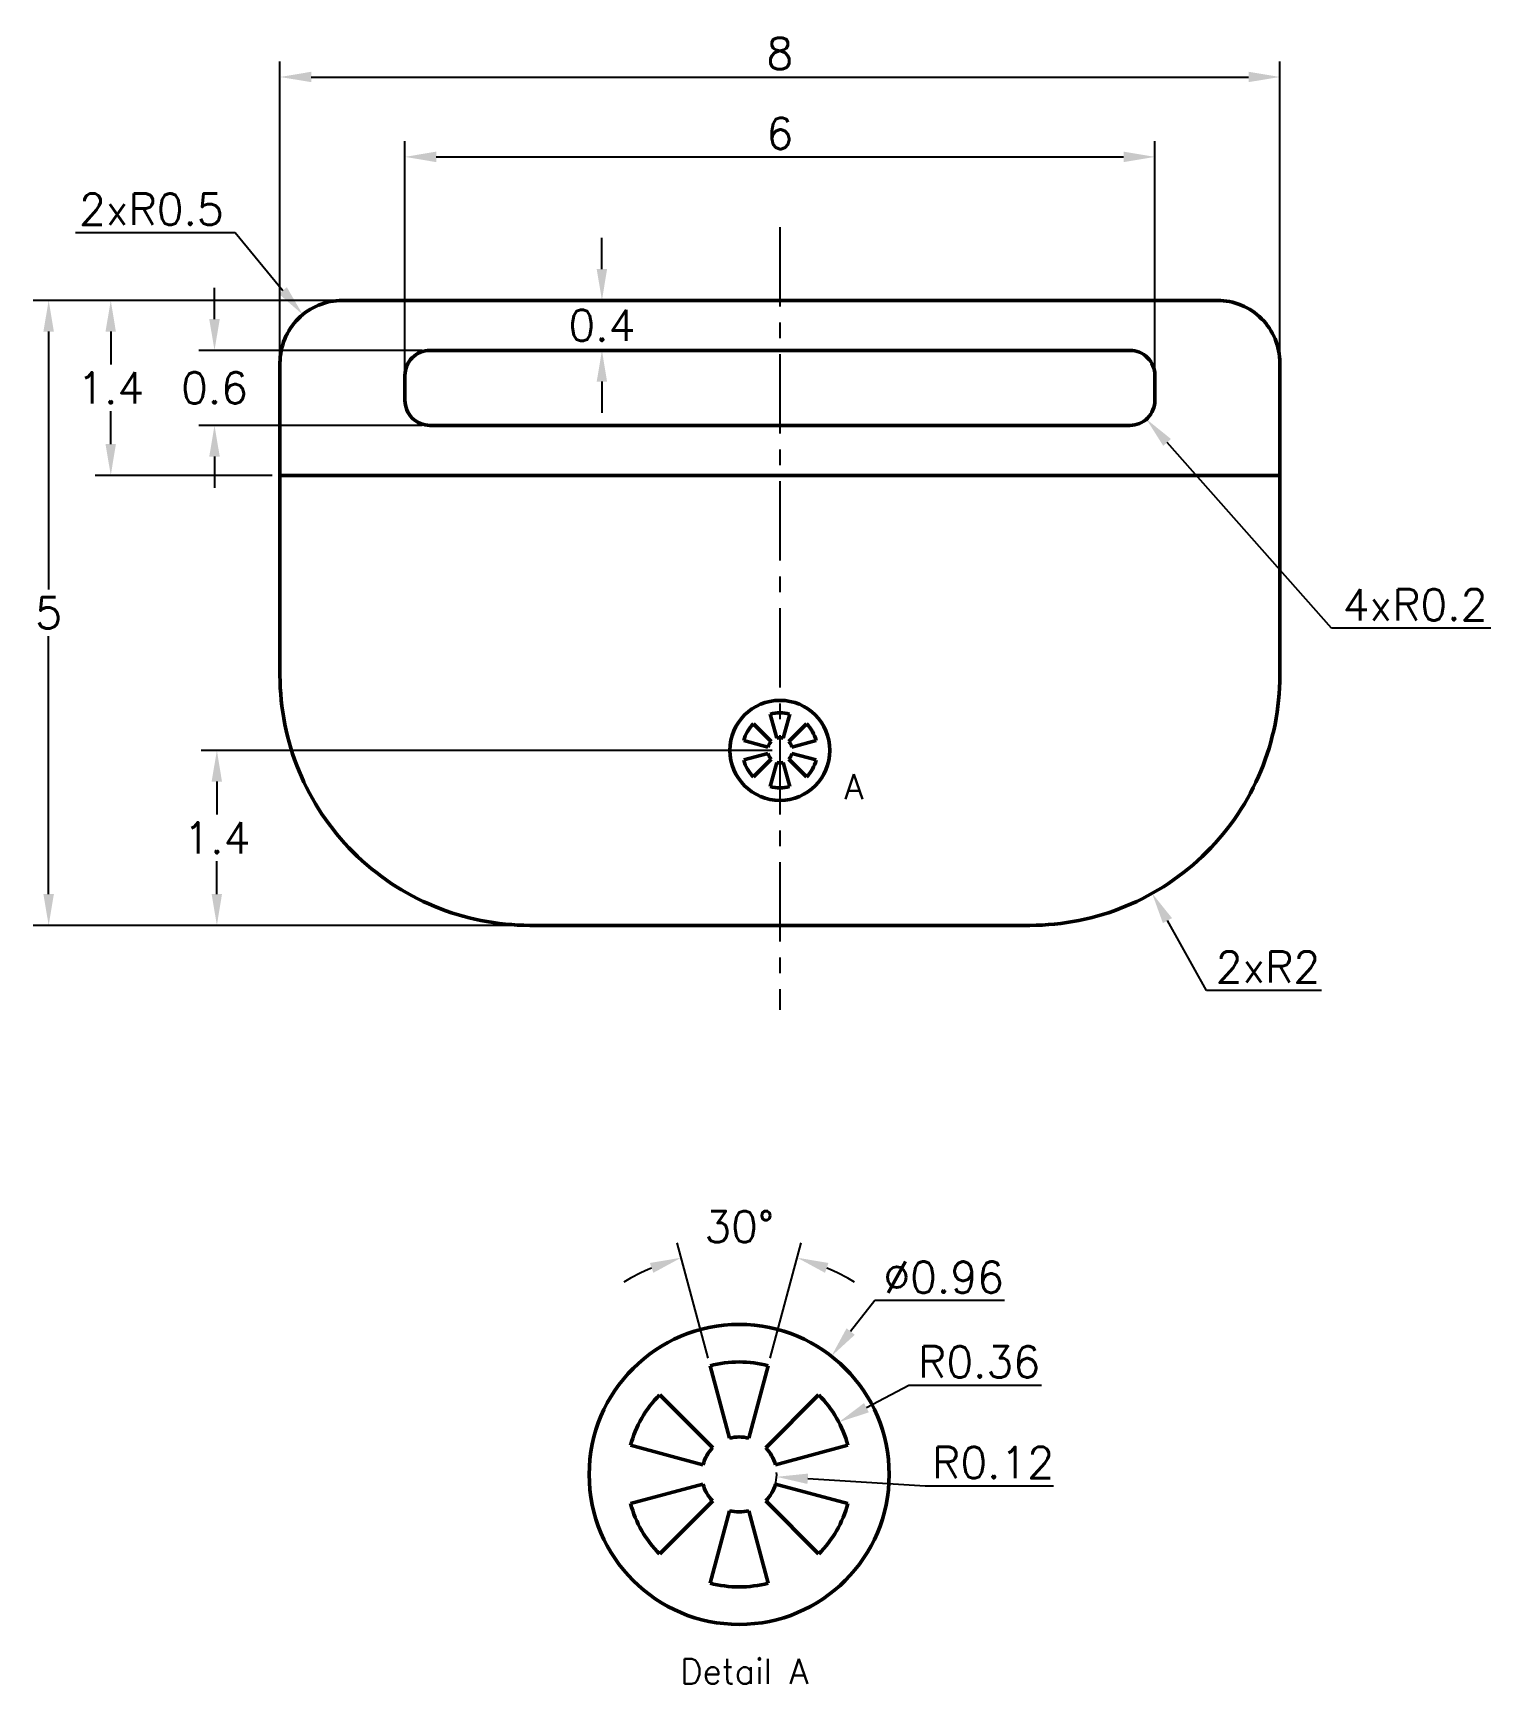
# Model space of a CAD drawing. Header units: millimetres. Extents: x 670.3 to 682, y -260.1 to -246.9.
import ezdxf

# ---------------------------------------------------------------- set-up
doc = ezdxf.new("R2010")
doc.units = ezdxf.units.MM
doc.linetypes.add('CENTER', pattern=[50.8, 31.75, -6.35, 6.35, -6.35])
doc.layers.add('dim', color=252, linetype='Continuous', transparency=0.4)
doc.layers.add('new', color=252, linetype='CENTER', transparency=0.6)
doc.styles.get("Standard").update_dxf_attribs({"font": 'simplex.shx'})
doc.dimstyles.new('ISO-25', dxfattribs={"dimscale": 0.1, "dimtxt": 2.5, "dimasz": 2.5, "dimexe": 1.25, "dimexo": 0.625, "dimtad": 1, "dimtih": 1, "dimtoh": 1, "dimdsep": 46, "dimtxsty": 'Standard', "dimcen": 0, "dimadec": 0, "dimazin": 0, "dimtfac": 1, "dimtofl": 0, "dimtmove": 0, "dimatfit": 3, "dimfxl": 1, "dimarcsym": 0})

# ---------------------------------------------------------------- blocks, each defined once
blk = doc.blocks.new('*D3')
at = {"layer": 'Defpoints', "color": 0, "transparency": 16777216}
for p in [(672.784, -249.069), (670.433, -254.069), (674.284, -254.069)]:
    blk.add_point(p, dxfattribs=at)
at = {"layer": 'dim', "color": 0, "lineweight": -2, "transparency": 16777216}
for p, q in [((672.721, -249.069), (670.308, -249.069)), ((670.433, -249.319), (670.433, -251.381)), ((670.433, -253.819), (670.433, -251.756)), ((674.221, -254.069), (670.308, -254.069))]:
    blk.add_line(p, q, dxfattribs=at)
at = {"layer": 'dim', "color": 0, "transparency": 16777216}
for points in [[(670.391, -249.319), (670.475, -249.319), (670.433, -249.069)], [(670.391, -253.819), (670.475, -253.819), (670.433, -254.069)]]:
    blk.add_solid(points, dxfattribs=at)
at = {"layer": 'dim', "color": 0, "transparency": 16777216, "insert": (670.433, -251.569), "char_height": 0.25, "attachment_point": 5}
blk.add_mtext('5', dxfattribs=at)
blk = doc.blocks.new('*D4')
at = {"layer": 'Defpoints', "color": 0, "transparency": 16777216}
for p in [(672.784, -249.069), (670.93, -250.469), (672.284, -250.469)]:
    blk.add_point(p, dxfattribs=at)
at = {"layer": 'dim', "color": 0, "lineweight": -2, "transparency": 16777216}
for p, q in [((672.721, -249.069), (670.805, -249.069)), ((670.93, -249.319), (670.93, -249.581)), ((670.93, -250.219), (670.93, -249.956)), ((672.221, -250.469), (670.805, -250.469))]:
    blk.add_line(p, q, dxfattribs=at)
at = {"layer": 'dim', "color": 0, "transparency": 16777216}
for points in [[(670.888, -249.319), (670.971, -249.319), (670.93, -249.069)], [(670.888, -250.219), (670.971, -250.219), (670.93, -250.469)]]:
    blk.add_solid(points, dxfattribs=at)
at = {"layer": 'dim', "color": 0, "transparency": 16777216, "insert": (670.93, -249.769), "char_height": 0.25, "attachment_point": 5}
blk.add_mtext('1.4', dxfattribs=at)
blk = doc.blocks.new('*D5')
at = {"layer": 'Defpoints', "color": 0, "transparency": 16777216}
for p in [(673.484, -249.469), (671.76, -250.069), (673.484, -250.069)]:
    blk.add_point(p, dxfattribs=at)
at = {"layer": 'dim', "color": 0, "lineweight": -2, "transparency": 16777216}
for p, q in [((671.76, -249.219), (671.76, -248.969)), ((673.421, -249.469), (671.635, -249.469)), ((673.421, -250.069), (671.635, -250.069)), ((671.76, -250.319), (671.76, -250.569))]:
    blk.add_line(p, q, dxfattribs=at)
at = {"layer": 'dim', "color": 0, "transparency": 16777216}
for points in [[(671.718, -249.219), (671.802, -249.219), (671.76, -249.469)], [(671.718, -250.319), (671.802, -250.319), (671.76, -250.069)]]:
    blk.add_solid(points, dxfattribs=at)
at = {"layer": 'dim', "color": 0, "transparency": 16777216, "insert": (671.76, -249.769), "char_height": 0.25, "attachment_point": 5}
blk.add_mtext('0.6', dxfattribs=at)
blk = doc.blocks.new('*D6')
at = {"layer": 'Defpoints', "color": 0, "transparency": 16777216}
for p in [(678.284, -252.069), (679.262, -253.813)]:
    blk.add_point(p, dxfattribs=at)
at = {"layer": 'dim', "color": 0, "lineweight": -2, "transparency": 16777216}
for p, q in [((679.698, -254.589), (679.385, -254.031)), ((680.618, -254.589), (679.698, -254.589))]:
    blk.add_line(p, q, dxfattribs=at)
at = {"layer": 'dim', "color": 0, "transparency": 16777216}
blk.add_solid([(679.421, -254.011), (679.348, -254.051), (679.262, -253.813)], dxfattribs=at)
at = {"layer": 'dim', "color": 0, "transparency": 16777216, "insert": (680.189, -254.402), "char_height": 0.25, "attachment_point": 5}
blk.add_mtext('2xR2', dxfattribs=at)
blk = doc.blocks.new('*D7')
at = {"layer": 'Defpoints', "color": 0, "transparency": 16777216}
for p in [(672.466, -249.183), (672.784, -249.569)]:
    blk.add_point(p, dxfattribs=at)
at = {"layer": 'dim', "color": 0, "lineweight": -2, "transparency": 16777216}
for p, q in [((670.648, -248.527), (671.925, -248.527)), ((671.925, -248.527), (672.307, -248.99))]:
    blk.add_line(p, q, dxfattribs=at)
at = {"layer": 'dim', "color": 0, "transparency": 16777216}
blk.add_solid([(672.339, -248.964), (672.275, -249.017), (672.466, -249.183)], dxfattribs=at)
at = {"layer": 'dim', "color": 0, "transparency": 16777216, "insert": (671.255, -248.34), "char_height": 0.25, "attachment_point": 5}
blk.add_mtext('2xR0.5', dxfattribs=at)
blk = doc.blocks.new('*D8')
at = {"layer": 'Defpoints', "color": 0, "transparency": 16777216}
for p in [(679.084, -249.869), (679.216, -250.019)]:
    blk.add_point(p, dxfattribs=at)
at = {"layer": 'dim', "color": 0, "lineweight": -2, "transparency": 16777216}
for p, q in [((680.697, -251.691), (679.382, -250.206)), ((681.973, -251.691), (680.697, -251.691))]:
    blk.add_line(p, q, dxfattribs=at)
at = {"layer": 'dim', "color": 0, "transparency": 16777216}
blk.add_solid([(679.413, -250.178), (679.351, -250.233), (679.216, -250.019)], dxfattribs=at)
at = {"layer": 'dim', "color": 0, "transparency": 16777216, "insert": (681.366, -251.504), "char_height": 0.25, "attachment_point": 5}
blk.add_mtext('4xR0.2', dxfattribs=at)
blk = doc.blocks.new('*D9')
at = {"layer": 'Defpoints', "color": 0, "transparency": 16777216}
for p in [(671.779, -252.669), (676.284, -252.669), (674.284, -254.069)]:
    blk.add_point(p, dxfattribs=at)
at = {"layer": 'dim', "color": 0, "lineweight": -2, "transparency": 16777216}
for p, q in [((676.221, -252.669), (671.654, -252.669)), ((671.779, -252.919), (671.779, -253.181)), ((671.779, -253.819), (671.779, -253.556)), ((674.221, -254.069), (671.654, -254.069))]:
    blk.add_line(p, q, dxfattribs=at)
at = {"layer": 'dim', "color": 0, "transparency": 16777216}
for points in [[(671.737, -252.919), (671.82, -252.919), (671.779, -252.669)], [(671.737, -253.819), (671.82, -253.819), (671.779, -254.069)]]:
    blk.add_solid(points, dxfattribs=at)
at = {"layer": 'dim', "color": 0, "transparency": 16777216, "insert": (671.779, -253.369), "char_height": 0.25, "attachment_point": 5}
blk.add_mtext('1.4', dxfattribs=at)
blk = doc.blocks.new('*D10')
at = {"layer": 'Defpoints', "color": 0, "transparency": 16777216}
for p in [(676.696, -257.516), (675.219, -259.408)]:
    blk.add_point(p, dxfattribs=at)
at = {"layer": 'dim', "color": 0, "lineweight": -2, "transparency": 16777216}
for p, q in [((677.044, -257.071), (676.85, -257.319)), ((678.082, -257.071), (677.044, -257.071))]:
    blk.add_line(p, q, dxfattribs=at)
at = {"layer": 'dim', "color": 0, "transparency": 16777216}
blk.add_solid([(676.817, -257.293), (676.883, -257.345), (676.696, -257.516)], dxfattribs=at)
at = {"layer": 'dim', "color": 0, "transparency": 16777216, "insert": (677.594, -256.884), "char_height": 0.25, "attachment_point": 5}
blk.add_mtext('%%C0.96', dxfattribs=at)
blk = doc.blocks.new('*D11')
at = {"layer": 'Defpoints', "color": 0, "transparency": 16777216}
for p in [(676.114, -256.674), (675.725, -257.592), (676.191, -257.592), (675.88, -258.172), (676.036, -258.172)]:
    blk.add_point(p, dxfattribs=at)
at = {"layer": 'dim', "color": 0, "lineweight": -2, "transparency": 16777216}
for p, q in [((675.709, -257.532), (675.461, -256.608)), ((676.207, -257.532), (676.455, -256.608))]:
    blk.add_line(p, q, dxfattribs=at)
for start, end in [(112.9888, 120.9776), (59.0224, 67.0112)]:
    blk.add_arc((675.958, -258.462), 1.794, start, end, dxfattribs=at)
at = {"layer": 'dim', "color": 0, "transparency": 16777216}
for points in [[(675.244, -256.77), (675.271, -256.849), (675.494, -256.728)], [(676.645, -256.849), (676.672, -256.77), (676.422, -256.728)]]:
    blk.add_solid(points, dxfattribs=at)
at = {"layer": 'dim', "color": 0, "transparency": 16777216, "insert": (675.958, -256.48), "char_height": 0.25, "attachment_point": 5}
blk.add_mtext('30°', dxfattribs=at)
blk = doc.blocks.new('*D12')
at = {"layer": 'Defpoints', "color": 0, "transparency": 16777216}
for p in [(676.755, -258.044), (675.958, -258.462)]:
    blk.add_point(p, dxfattribs=at)
at = {"layer": 'dim', "color": 0, "lineweight": -2, "transparency": 16777216}
for p, q in [((677.316, -257.75), (676.976, -257.928)), ((678.378, -257.75), (677.316, -257.75))]:
    blk.add_line(p, q, dxfattribs=at)
at = {"layer": 'dim', "color": 0, "transparency": 16777216}
blk.add_solid([(676.957, -257.891), (676.996, -257.965), (676.755, -258.044)], dxfattribs=at)
at = {"layer": 'dim', "color": 0, "transparency": 16777216, "insert": (677.878, -257.562), "char_height": 0.25, "attachment_point": 5}
blk.add_mtext('R0.36', dxfattribs=at)
blk = doc.blocks.new('*D13')
at = {"layer": 'Defpoints', "color": 0, "transparency": 16777216}
for p in [(675.958, -258.462), (676.257, -258.481)]:
    blk.add_point(p, dxfattribs=at)
at = {"layer": 'dim', "color": 0, "lineweight": -2, "transparency": 16777216}
for p, q in [((677.445, -258.555), (676.507, -258.496)), ((678.472, -258.555), (677.445, -258.555))]:
    blk.add_line(p, q, dxfattribs=at)
blk.add_arc((675.958, -258.462), 0.3, 332.5425, 3.0634, dxfattribs=at)
at = {"layer": 'dim', "color": 0, "transparency": 16777216}
blk.add_solid([(676.51, -258.455), (676.504, -258.538), (676.257, -258.481)], dxfattribs=at)
at = {"layer": 'dim', "color": 0, "transparency": 16777216, "insert": (677.99, -258.367), "char_height": 0.25, "attachment_point": 5}
blk.add_mtext('R0.12', dxfattribs=at)
blk = doc.blocks.new('*D14')
at = {"layer": 'Defpoints', "color": 0, "transparency": 16777216}
for p in [(674.86, -249.069), (676.284, -249.069), (676.284, -249.469)]:
    blk.add_point(p, dxfattribs=at)
at = {"layer": 'dim', "color": 0, "lineweight": -2, "transparency": 16777216}
for p, q in [((674.86, -248.819), (674.86, -248.569)), ((676.221, -249.069), (674.735, -249.069)), ((676.221, -249.469), (674.735, -249.469)), ((674.86, -249.719), (674.86, -249.969))]:
    blk.add_line(p, q, dxfattribs=at)
at = {"layer": 'dim', "color": 0, "transparency": 16777216}
for points in [[(674.818, -248.819), (674.901, -248.819), (674.86, -249.069)], [(674.818, -249.719), (674.901, -249.719), (674.86, -249.469)]]:
    blk.add_solid(points, dxfattribs=at)
at = {"layer": 'dim', "color": 0, "transparency": 16777216, "insert": (674.86, -249.269), "char_height": 0.25, "attachment_point": 5}
blk.add_mtext('0.4', dxfattribs=at)
blk = doc.blocks.new('*D15')
at = {"layer": 'Defpoints', "color": 0, "transparency": 16777216}
for p in [(680.284, -247.282), (672.284, -249.569), (680.284, -249.569)]:
    blk.add_point(p, dxfattribs=at)
at = {"layer": 'new', "color": 0, "lineweight": -2, "transparency": 16777216}
for p, q in [((672.284, -249.506), (672.284, -247.157)), ((680.284, -249.506), (680.284, -247.157)), ((672.534, -247.282), (680.034, -247.282))]:
    blk.add_line(p, q, dxfattribs=at)
at = {"layer": 'new', "color": 0, "transparency": 16777216}
for points in [[(672.534, -247.24), (672.534, -247.323), (672.284, -247.282)], [(680.034, -247.24), (680.034, -247.323), (680.284, -247.282)]]:
    blk.add_solid(points, dxfattribs=at)
at = {"layer": 'new', "color": 0, "transparency": 16777216, "insert": (676.284, -247.094), "char_height": 0.25, "attachment_point": 5}
blk.add_mtext('8', dxfattribs=at)
blk = doc.blocks.new('*D16')
at = {"layer": 'Defpoints', "color": 0, "transparency": 16777216}
for p in [(679.284, -247.921), (673.284, -249.769), (679.284, -249.769)]:
    blk.add_point(p, dxfattribs=at)
at = {"layer": 'new', "color": 0, "lineweight": -2, "transparency": 16777216}
for p, q in [((673.284, -249.706), (673.284, -247.796)), ((679.284, -249.706), (679.284, -247.796)), ((673.534, -247.921), (679.034, -247.921))]:
    blk.add_line(p, q, dxfattribs=at)
at = {"layer": 'new', "color": 0, "transparency": 16777216}
for points in [[(673.534, -247.879), (673.534, -247.963), (673.284, -247.921)], [(679.034, -247.879), (679.034, -247.963), (679.284, -247.921)]]:
    blk.add_solid(points, dxfattribs=at)
at = {"layer": 'new', "color": 0, "transparency": 16777216, "insert": (676.284, -247.733), "char_height": 0.25, "attachment_point": 5}
blk.add_mtext('6', dxfattribs=at)

msp = doc.modelspace()

# ---------------------------------------------------------------- linework, layer by layer
at = {"linetype": 'CENTER', "ltscale": 0.02, "transparency": 33554513}
msp.add_line((676.284, -248.483), (676.284, -254.744), dxfattribs=at)
at = {"lineweight": 50}
for p, q in [((672.284, -250.469), (680.284, -250.469)), ((676.258, -252.572), (676.206, -252.379)), ((676.31, -252.572), (676.362, -252.379)), ((676.213, -252.598), (676.072, -252.457)), ((676.355, -252.598), (676.496, -252.457)), ((676.187, -252.643), (675.994, -252.591)), ((676.38, -252.643), (676.574, -252.591)), ((676.187, -252.695), (675.994, -252.746)), ((676.213, -252.739), (676.072, -252.881)), ((676.258, -252.765), (676.206, -252.959)), ((676.31, -252.765), (676.362, -252.959)), ((676.355, -252.739), (676.496, -252.881)), ((676.38, -252.695), (676.574, -252.746)), ((675.88, -258.172), (675.725, -257.592)), ((676.036, -258.172), (676.191, -257.592)), ((675.746, -258.25), (675.322, -257.825)), ((676.17, -258.25), (676.594, -257.825)), ((675.668, -258.384), (675.089, -258.229)), ((676.248, -258.384), (676.827, -258.229)), ((675.668, -258.539), (675.089, -258.695)), ((676.248, -258.539), (676.827, -258.695)), ((675.746, -258.674), (675.322, -259.098)), ((676.17, -258.674), (676.594, -259.098)), ((675.88, -258.752), (675.725, -259.331)), ((676.036, -258.752), (676.191, -259.331))]:
    msp.add_line(p, q, dxfattribs=at)
for points in [[(674.284, -254.069), (678.284, -254.069, 0.414214), (680.284, -252.069), (680.284, -249.569, 0.414214), (679.784, -249.069), (672.784, -249.069, 0.414214), (672.284, -249.569), (672.284, -252.069, 0.414214)], [(673.484, -250.069), (679.084, -250.069, 0.414214), (679.284, -249.869), (679.284, -249.669, 0.414214), (679.084, -249.469), (673.484, -249.469, 0.414214), (673.284, -249.669), (673.284, -249.869, 0.414214)]]:
    msp.add_lwpolyline(points, format="xyb", close=True, dxfattribs=at)
for centre, radius in [((676.284, -252.669), 0.4), ((675.958, -258.462), 1.2)]:
    msp.add_circle(centre, radius, dxfattribs=at)
for centre, radius, start, end in [((676.284, -252.669), 0.3, 75, 105), ((676.284, -252.669), 0.3, 135, 165), ((676.284, -252.669), 0.3, 15, 45), ((676.284, -252.669), 0.1, 135, 165), ((676.284, -252.669), 0.1, 75, 105), ((676.284, -252.669), 0.1, 15, 45), ((676.284, -252.669), 0.3, 195, 225), ((676.284, -252.669), 0.1, 195, 225), ((676.284, -252.669), 0.1, 255, 285), ((676.284, -252.669), 0.1, 315, 345), ((676.284, -252.669), 0.3, 315, 345), ((676.284, -252.669), 0.3, 255, 285), ((675.958, -258.462), 0.9, 75, 105), ((675.958, -258.462), 0.9, 135, 165), ((675.958, -258.462), 0.9, 15, 45), ((675.958, -258.462), 0.3, 75, 105), ((675.958, -258.462), 0.3, 135, 165), ((675.958, -258.462), 0.3, 15, 45), ((675.958, -258.462), 0.3, 195, 225), ((675.958, -258.462), 0.3, 315, 345), ((675.958, -258.462), 0.9, 195, 225), ((675.958, -258.462), 0.9, 315, 345), ((675.958, -258.462), 0.3, 255, 285), ((675.958, -258.462), 0.9, 255, 285)]:
    msp.add_arc(centre, radius, start, end, dxfattribs=at)

# ---------------------------------------------------------------- texts
at = {"layer": 'dim', "char_height": 0.2, "attachment_point": 1}
for s, width, insert in [('A', 0.87683, (676.799, -252.859)), ('Detail A', 5.51202, (675.485, -259.938))]:
    msp.add_mtext_dynamic_manual_height_columns(s, width=width, gutter_width=12.5, heights=[0], dxfattribs=dict(at, insert=insert))

# ---------------------------------------------------------------- dimensions: what is measured, and where the dimension line sits
at = {"layer": 'dim'}
for center, mpoint, text, picture, middle in [((672.784, -249.569), (672.466, -249.183), '2x<>', '*D7', (671.255, -248.527)), ((679.084, -249.869), (679.216, -250.019), '4x<>', '*D8', (681.366, -251.691)), ((678.284, -252.069), (679.262, -253.813), '2x<>', '*D6', (680.189, -254.589)), ((675.958, -258.462), (676.755, -258.044), 'R0.36', '*D12', (677.878, -257.75)), ((675.958, -258.462), (676.257, -258.481), 'R0.12', '*D13', (677.445, -258.555))]:
    dim = msp.add_radius_dim(center=center, mpoint=mpoint, text=text, dimstyle='ISO-25', dxfattribs=at)
    dim.commit()
    dim.dimension.update_dxf_attribs({"geometry": picture, "text_midpoint": middle, "dimtype": 164})
dim = msp.add_linear_dim(base=(674.86, -249.069), p1=(676.284, -249.469), p2=(676.284, -249.069), angle=90, dimstyle='ISO-25', dxfattribs=at)
dim.commit()
dim.dimension.update_dxf_attribs({"geometry": '*D14', "text_midpoint": (674.86, -249.269)})
for base, p1, p2, picture, middle in [((671.76, -250.069), (673.484, -249.469), (673.484, -250.069), '*D5', (671.76, -249.769)), ((670.433, -254.069), (672.784, -249.069), (674.284, -254.069), '*D3', (670.433, -251.569)), ((670.93, -250.469), (672.784, -249.069), (672.284, -250.469), '*D4', (670.93, -249.769)), ((671.779, -252.669), (674.284, -254.069), (676.284, -252.669), '*D9', (671.779, -253.369))]:
    dim = msp.add_linear_dim(base=base, p1=p1, p2=p2, angle=90, dimstyle='ISO-25', dxfattribs=at)
    dim.commit()
    dim.dimension.update_dxf_attribs({"geometry": picture, "text_midpoint": middle, "dimtype": 160})
dim = msp.add_angular_dim_2l(base=(676.114, -256.674), line1=((676.036, -258.172), (676.191, -257.592)), line2=((675.88, -258.172), (675.725, -257.592)), dimstyle='ISO-25', dxfattribs=at)
dim.commit()
dim.dimension.update_dxf_attribs({"geometry": '*D11', "text_midpoint": (675.958, -256.48)})
dim = msp.add_diameter_dim_2p(p1=(675.219, -259.408), p2=(676.696, -257.516), text='%%C0.96', dimstyle='ISO-25', dxfattribs=at)
dim.commit()
dim.dimension.update_dxf_attribs({"geometry": '*D10', "text_midpoint": (677.594, -257.071), "dimtype": 163})
at = {"layer": 'new'}
for base, p1, p2, picture, middle in [((680.284, -247.282), (672.284, -249.569), (680.284, -249.569), '*D15', (676.284, -247.094)), ((679.284, -247.921), (673.284, -249.769), (679.284, -249.769), '*D16', (676.284, -247.733))]:
    dim = msp.add_linear_dim(base=base, p1=p1, p2=p2, dimstyle='ISO-25', dxfattribs=at)
    dim.commit()
    dim.dimension.update_dxf_attribs({"geometry": picture, "text_midpoint": middle})

doc.saveas('drawing.dxf')
